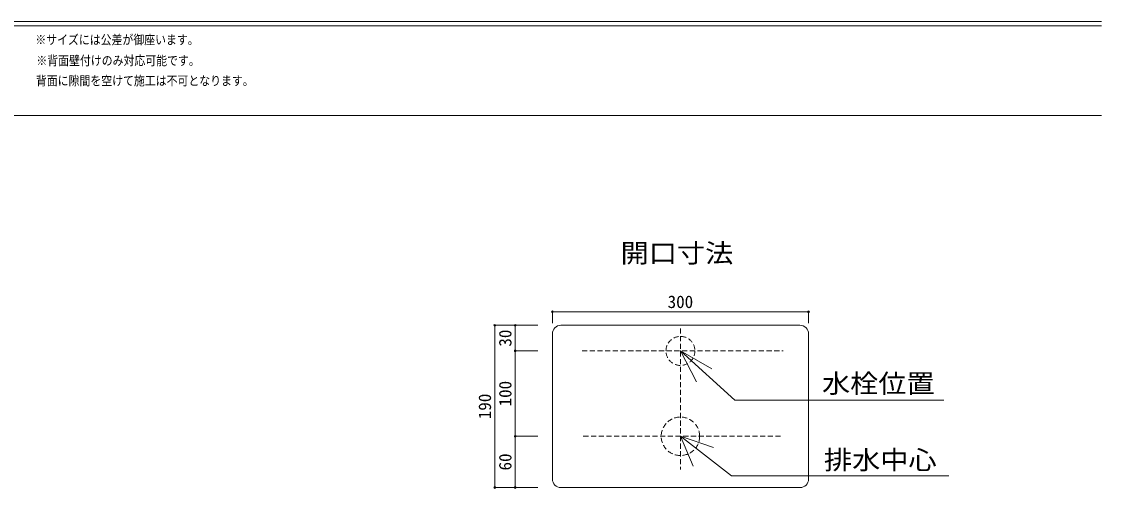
# Model space of a CAD drawing. Units: millimetres, scale not verified. Extents: x -1002 to 1002, y -687 to 676.
# Drawn here: x -262 to 1002, y 93 to 640 of the extents above; entities that cross this region are included whole.
import ezdxf
from ezdxf.enums import TextEntityAlignment as Align

# ---------------------------------------------------------------- set-up
doc = ezdxf.new("R2010")
doc.units = ezdxf.units.MM
doc.header["$LTSCALE"] = 5
doc.header["$PDMODE"] = 32
doc.header["$PDSIZE"] = 2
doc.linetypes.add('DASHED1', pattern=[1.8, 1.2, -0.6])
doc.layers.add('F-0', color=7, linetype='Continuous', lineweight=15)
doc.styles.add('ＭＳ ゴシック', font='')
doc.styles.get('ＭＳ ゴシック').set_extended_font_data('MS Gothic')

msp = doc.modelspace()

# ---------------------------------------------------------------- linework, layer by layer
at = {"layer": 'F-0'}
for p, q in [((1002.034, 640.036), (-1002.086, 640.036)), ((1002.034, 635.036), (-1002.086, 635.036)), ((1002.034, 530.036), (-1002.086, 530.036)), ((359.091, 300.215), (659.091, 300.215)), ((359.091, 300.215), (359.091, 287.056)), ((659.091, 300.215), (659.091, 287.056)), ((291.707, 284.425), (291.707, 94.425)), ((291.707, 284.425), (342.111, 284.425)), ((315.601, 284.425), (315.601, 254.425)), ((315.601, 284.425), (342.111, 284.425)), ((649.091, 284.425), (369.091, 284.425)), ((359.091, 104.425), (359.091, 274.425)), ((659.091, 104.425), (659.091, 274.425)), ((315.601, 254.425), (342.111, 254.425)), ((315.601, 254.425), (315.601, 154.425)), ((509.091, 254.425), (527.859, 218.129)), ((509.091, 254.425), (545.881, 233.244)), ((315.601, 154.425), (342.111, 154.425)), ((315.601, 154.425), (315.601, 94.425)), ((509.091, 154.425), (523.959, 119.354)), ((509.091, 154.425), (547.794, 141.446)), ((291.707, 94.425), (342.111, 94.425)), ((315.601, 94.425), (342.111, 94.425)), ((369.091, 94.425), (649.091, 94.425))]:
    msp.add_line(p, q, dxfattribs=at)
at = {"layer": 'F-0', "linetype": 'DASHED1'}
for p, q in [((509.091, 280.853), (509.091, 115.519)), ((393.926, 254.425), (629.433, 254.425)), ((395.363, 154.425), (626.874, 154.425))]:
    msp.add_line(p, q, dxfattribs=at)
at = {"layer": 'F-0'}
for points in [[(509.091, 254.425), (572.925, 196.869), (817.581, 196.869)], [(509.091, 154.425), (568.803, 107.973), (823.417, 107.973)]]:
    msp.add_lwpolyline(points, dxfattribs=at)
at = {"layer": 'F-0', "linetype": 'DASHED1'}
for centre, radius in [((509.091, 254.425), 17), ((509.091, 154.425), 22.5)]:
    msp.add_circle(centre, radius, dxfattribs=at)
at = {"layer": 'F-0'}
for centre, start, end in [((369.091, 274.425), 90, 180), ((649.091, 274.425), 0, 90), ((369.091, 104.425), 180, 270), ((649.091, 104.425), 270, 0)]:
    msp.add_arc(centre, 10, start, end, dxfattribs=at)
for p in [(359.091, 300.215), (659.091, 300.215), (291.707, 284.425), (315.601, 284.425), (315.601, 254.425), (315.601, 154.425), (291.707, 94.425), (315.601, 94.425)]:
    msp.add_point(p, dxfattribs=at)

# ---------------------------------------------------------------- texts
at = {"layer": 'F-0', "style": 'ＭＳ ゴシック', "width": 0.85}
for s, p in [('※サイズには公差が御座います。', (-246.359, 610.036)), ('※背面壁付けのみ対応可能です。', (-245.118, 585.605)), ('背面に隙間を空けて施工は不可となります。', (-245.658, 562.042))]:
    msp.add_text(s, height=11, dxfattribs=at).set_placement(p, align=Align.BOTTOM_LEFT)
at = {"layer": 'F-0', "color": 3, "style": 'ＭＳ ゴシック', "width": 1.1}
for s, p in [('開口寸法', (439.06, 351.277)), ('水栓位置', (674.804, 198.699)), ('排水中心', (677.13, 109.17))]:
    msp.add_text(s, height=21.99, dxfattribs=at).set_placement(p, align=Align.BOTTOM_LEFT)
at = {"layer": 'F-0', "style": 'ＭＳ ゴシック'}
msp.add_text('300', height=14.66, dxfattribs=at).set_placement((494.091, 300.215), align=Align.BOTTOM_LEFT)
for s, p in [('30', (315.601, 259.425)), ('100', (315.601, 189.425)), ('190', (291.707, 174.425)), ('60', (315.601, 114.425))]:
    msp.add_text(s, height=14.66, rotation=90, dxfattribs=at).set_placement(p, align=Align.BOTTOM_LEFT)

doc.saveas('drawing.dxf')
